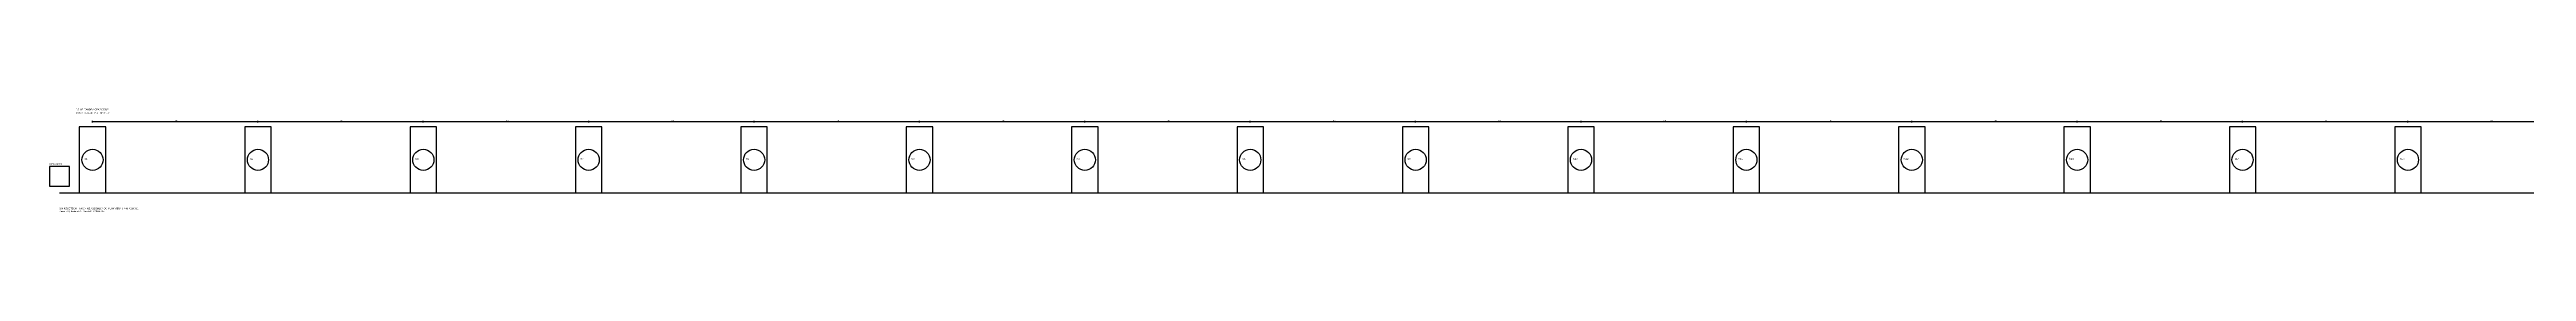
# Model space of a CAD drawing. Header units: metres. Extents: x -80 to 15130, y -59 to 255.
# Drawn here: x -80 to 7408, y -59 to 255 of the extents above; entities that cross this region are included whole.
import ezdxf

# ---------------------------------------------------------------- set-up
doc = ezdxf.new("R2010")
doc.units = ezdxf.units.M
for name, color, linetype in [('CENTRE', 1, 'Continuous'), ('DIMENSION', 2, 'Continuous'), ('HATCH', 8, 'Continuous'), ('NOTES', 3, 'Continuous'), ('OUTLINE', 7, 'Continuous'), ('TITLE', 4, 'Continuous')]:
    doc.layers.add(name, color=color, linetype=linetype)

msp = doc.modelspace()

# ---------------------------------------------------------------- linework, layer by layer
at = {"layer": 'CENTRE'}
msp.add_line((-50, 0), (15130, 0), dxfattribs=at)
at = {"layer": 'DIMENSION', "color": 2}
for p, q in [((50, 213), (50, 218)), ((50, 216), (550, 216)), ((550, 213), (550, 218)), ((550, 213), (550, 218)), ((550, 216), (1050, 216)), ((1050, 213), (1050, 218)), ((1050, 213), (1050, 218)), ((1050, 216), (1550, 216)), ((1550, 213), (1550, 218)), ((1550, 213), (1550, 218)), ((1550, 216), (2050, 216)), ((2050, 213), (2050, 218)), ((2050, 213), (2050, 218)), ((2050, 216), (2550, 216)), ((2550, 213), (2550, 218)), ((2550, 213), (2550, 218)), ((2550, 216), (3050, 216)), ((3050, 213), (3050, 218)), ((3050, 213), (3050, 218)), ((3050, 216), (3550, 216)), ((3550, 213), (3550, 218)), ((3550, 213), (3550, 218)), ((3550, 216), (4050, 216)), ((4050, 213), (4050, 218)), ((4050, 213), (4050, 218)), ((4050, 216), (4550, 216)), ((4550, 213), (4550, 218)), ((4550, 213), (4550, 218)), ((4550, 216), (5050, 216)), ((5050, 213), (5050, 218)), ((5050, 213), (5050, 218)), ((5050, 216), (5550, 216)), ((5550, 213), (5550, 218)), ((5550, 213), (5550, 218)), ((5550, 216), (6050, 216)), ((6050, 213), (6050, 218)), ((6050, 213), (6050, 218)), ((6050, 216), (6550, 216)), ((6550, 213), (6550, 218)), ((6550, 213), (6550, 218)), ((6550, 216), (7050, 216)), ((7050, 213), (7050, 218)), ((7050, 213), (7050, 218)), ((7050, 216), (7550, 216))]:
    msp.add_line(p, q, dxfattribs=at)
at = {"layer": 'HATCH'}
for centre in [(50, 100), (550, 100), (1050, 100), (1550, 100), (2050, 100), (2550, 100), (3050, 100), (3550, 100), (4050, 100), (4550, 100), (5050, 100), (5550, 100), (6050, 100), (6550, 100), (7050, 100)]:
    msp.add_circle(centre, 32, dxfattribs=at)
at = {"layer": 'OUTLINE'}
for points in [[(10, 0), (90, 0), (90, 200), (10, 200)], [(510, 0), (590, 0), (590, 200), (510, 200)], [(1010, 0), (1090, 0), (1090, 200), (1010, 200)], [(1510, 0), (1590, 0), (1590, 200), (1510, 200)], [(2010, 0), (2090, 0), (2090, 200), (2010, 200)], [(2510, 0), (2590, 0), (2590, 200), (2510, 200)], [(3010, 0), (3090, 0), (3090, 200), (3010, 200)], [(3510, 0), (3590, 0), (3590, 200), (3510, 200)], [(4010, 0), (4090, 0), (4090, 200), (4010, 200)], [(4510, 0), (4590, 0), (4590, 200), (4510, 200)], [(5010, 0), (5090, 0), (5090, 200), (5010, 200)], [(5510, 0), (5590, 0), (5590, 200), (5510, 200)], [(6010, 0), (6090, 0), (6090, 200), (6010, 200)], [(6510, 0), (6590, 0), (6590, 200), (6510, 200)], [(7010, 0), (7090, 0), (7090, 200), (7010, 200)], [(-80, 20), (-20, 20), (-20, 80), (-80, 80)]]:
    msp.add_lwpolyline(points, close=True, dxfattribs=at)

# ---------------------------------------------------------------- texts
at = {"layer": 'DIMENSION'}
for p in [(300, 218), (800, 218), (1300, 218), (1800, 218), (2300, 218), (2800, 218), (3300, 218), (3800, 218), (4300, 218), (4800, 218), (5300, 218), (5800, 218), (6300, 218), (6800, 218), (7300, 218)]:
    msp.add_text('500', height=3, dxfattribs=at).set_placement(p)
at = {"layer": 'NOTES'}
for s, height, p in [('MOTOR: 7.5 kW (10 HP)  |  LINE: 17.5 m', 4, (0, 240)), ('DRIVE: TANDEM GEAR DRIVE', 5, (0, 250)), ('ENTRY GUIDE', 4, (-80, 85)), ('Material: N/A  |  Hardness: N/A  |  Scale: 1:20  |  PRELIMINARY', 3.5, (-50, -58))]:
    msp.add_text(s, height=height, dxfattribs=at).set_placement(p)
at = {"layer": 'TITLE'}
for s, height, p in [('S1', 6, (25, 100)), ('S2', 6, (525, 100)), ('S3', 6, (1025, 100)), ('S4', 6, (1525, 100)), ('S5', 6, (2025, 100)), ('S6', 6, (2525, 100)), ('S7', 6, (3025, 100)), ('S8', 6, (3525, 100)), ('S9', 6, (4025, 100)), ('S10', 6, (4525, 100)), ('S11', 6, (5025, 100)), ('S12', 6, (5525, 100)), ('S13', 6, (6025, 100)), ('S14', 6, (6525, 100)), ('S15', 6, (7025, 100)), ('SAI ROLOTECH  |  MACHINE ASSEMBLY â€” PLAN VIEW  |  P/N: ASM-001', 5, (-50, -50))]:
    msp.add_text(s, height=height, dxfattribs=at).set_placement(p)

doc.saveas('drawing.dxf')
